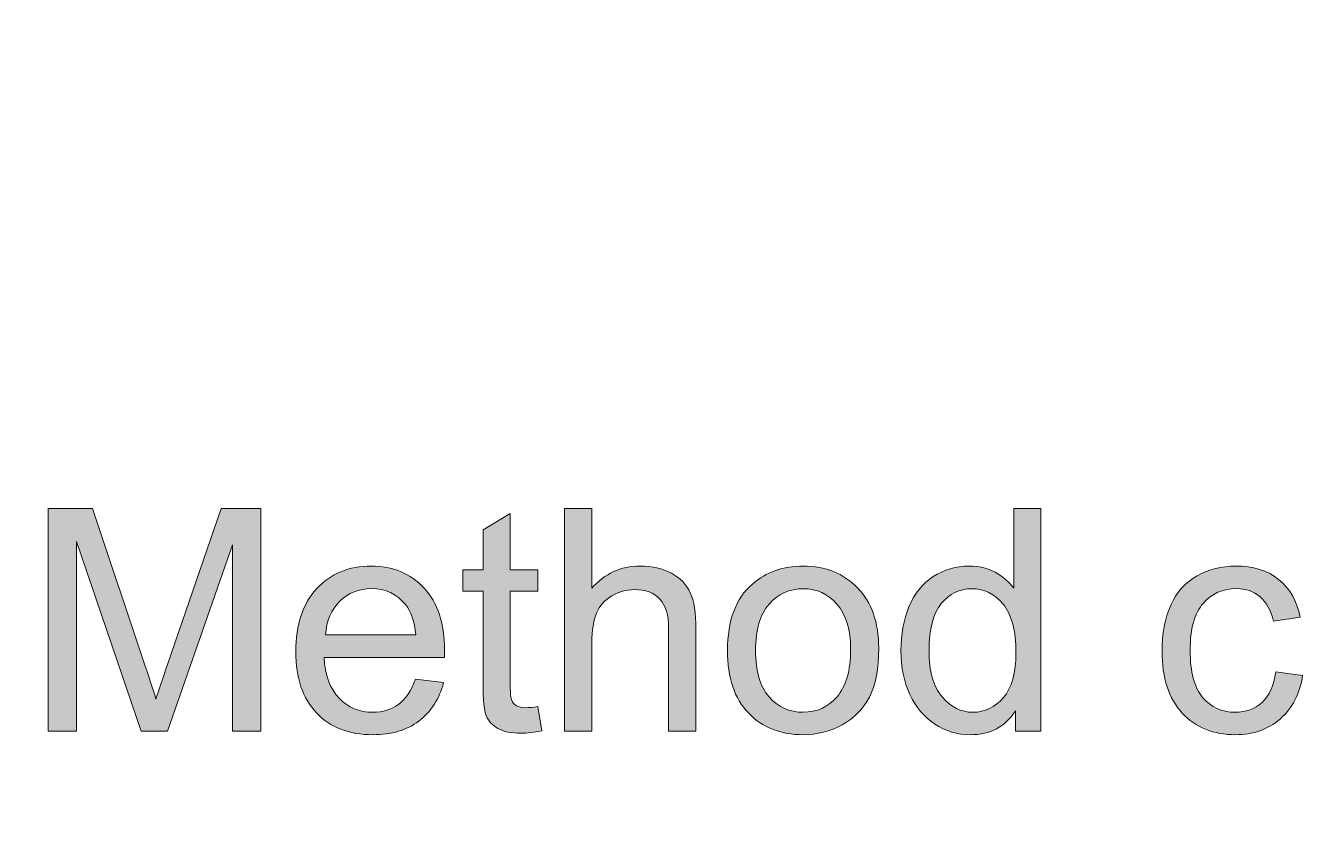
# Model space of a CAD drawing. Header units: inches. Extents: x -17.6 to 82.3, y -15.1 to 23.2.
# Drawn here: x 78.553 to 79.354, y -4.353 to -3.853 of the extents above; entities that cross this region are included whole.
import ezdxf

# ---------------------------------------------------------------- set-up
doc = ezdxf.new("R2010")
doc.units = ezdxf.units.IN
doc.header["$MEASUREMENT"] = 0
doc.layers.get('0').update_dxf_attribs({"lineweight": 0})
doc.layers.add('G-ANNO-TTLB', color=7, linetype='Continuous', lineweight=0)

# ---------------------------------------------------------------- blocks, each defined once
blk = doc.blocks.new('Block_3')
at = {"true_color": 0x000000, "transparency": 33554687}
h = blk.add_hatch(color=18, dxfattribs=at)
h.dxf.hatch_style = 2
edge = h.paths.add_edge_path()
edge.add_spline(control_points=[(78.56722, -4.29378), (78.56722, -4.29378), (78.56722, -4.1546), (78.56722, -4.1546), (78.56722, -4.1546), (78.59494, -4.1546), (78.59494, -4.1546), (78.59494, -4.1546), (78.6279, -4.25315), (78.6279, -4.25315), (78.63094, -4.26233), (78.63315, -4.26919), (78.63455, -4.27375), (78.63612, -4.26869), (78.63859, -4.26124), (78.64195, -4.25144), (78.64195, -4.25144), (78.67527, -4.1546), (78.67527, -4.1546), (78.67527, -4.1546), (78.70006, -4.1546), (78.70006, -4.1546), (78.70006, -4.1546), (78.70006, -4.29378), (78.70006, -4.29378), (78.70006, -4.29378), (78.68229, -4.29378), (78.68229, -4.29378), (78.68229, -4.29378), (78.68229, -4.17729), (78.68229, -4.17729), (78.68229, -4.17729), (78.64185, -4.29378), (78.64185, -4.29378), (78.64185, -4.29378), (78.62524, -4.29378), (78.62524, -4.29378), (78.62524, -4.29378), (78.58499, -4.17529), (78.58499, -4.17529), (78.58499, -4.17529), (78.58499, -4.29378), (78.58499, -4.29378), (78.58499, -4.29378), (78.56722, -4.29378), (78.56722, -4.29378)], knot_values=[0, 0, 0, 0, 1, 1, 1, 2, 2, 2, 3, 3, 3, 4, 4, 4, 5, 5, 5, 6, 6, 6, 7, 7, 7, 8, 8, 8, 9, 9, 9, 10, 10, 10, 11, 11, 11, 12, 12, 12, 13, 13, 13, 14, 14, 14, 15, 15, 15, 15], degree=3, periodic=0)
h = blk.add_hatch(color=18, dxfattribs=at)
h.dxf.hatch_style = 2
edge = h.paths.add_edge_path()
edge.add_spline(control_points=[(78.87305, -4.2785), (78.87305, -4.2785), (78.87552, -4.29359), (78.87552, -4.29359), (78.8707, -4.29461), (78.8664, -4.29511), (78.8626, -4.29511), (78.85639, -4.29511), (78.85159, -4.29414), (78.84817, -4.29217), (78.84475, -4.2902), (78.84234, -4.28762), (78.84096, -4.28442), (78.83956, -4.28124), (78.83887, -4.27451), (78.83887, -4.26426), (78.83887, -4.26426), (78.83887, -4.20624), (78.83887, -4.20624), (78.83887, -4.20624), (78.82633, -4.20624), (78.82633, -4.20624), (78.82633, -4.20624), (78.82633, -4.19295), (78.82633, -4.19295), (78.82633, -4.19295), (78.83887, -4.19295), (78.83887, -4.19295), (78.83887, -4.19295), (78.83887, -4.16798), (78.83887, -4.16798), (78.83887, -4.16798), (78.85585, -4.15773), (78.85585, -4.15773), (78.85585, -4.15773), (78.85585, -4.19295), (78.85585, -4.19295), (78.85585, -4.19295), (78.87305, -4.19295), (78.87305, -4.19295), (78.87305, -4.19295), (78.87305, -4.20624), (78.87305, -4.20624), (78.87305, -4.20624), (78.85585, -4.20624), (78.85585, -4.20624), (78.85585, -4.20624), (78.85585, -4.2652), (78.85585, -4.2652), (78.85585, -4.27007), (78.85615, -4.27321), (78.85676, -4.2746), (78.85737, -4.276), (78.85834, -4.2771), (78.8597, -4.27793), (78.86106, -4.27875), (78.86301, -4.27916), (78.86553, -4.27916), (78.86743, -4.27916), (78.86994, -4.27894), (78.87305, -4.2785)], knot_values=[0, 0, 0, 0, 1, 1, 1, 2, 2, 2, 3, 3, 3, 4, 4, 4, 5, 5, 5, 6, 6, 6, 7, 7, 7, 8, 8, 8, 9, 9, 9, 10, 10, 10, 11, 11, 11, 12, 12, 12, 13, 13, 13, 14, 14, 14, 15, 15, 15, 16, 16, 16, 17, 17, 17, 18, 18, 18, 19, 19, 19, 20, 20, 20, 20], degree=3, periodic=0)
h = blk.add_hatch(color=18, dxfattribs=at)
h.dxf.hatch_style = 2
edge = h.paths.add_edge_path()
edge.add_spline(control_points=[(78.88976, -4.29378), (78.88976, -4.29378), (78.88976, -4.1546), (78.88976, -4.1546), (78.88976, -4.1546), (78.90685, -4.1546), (78.90685, -4.1546), (78.90685, -4.1546), (78.90685, -4.20454), (78.90685, -4.20454), (78.91482, -4.1953), (78.92489, -4.19067), (78.93704, -4.19067), (78.9445, -4.19067), (78.95098, -4.19214), (78.95649, -4.1951), (78.962, -4.19803), (78.96594, -4.20209), (78.96832, -4.20729), (78.97069, -4.21248), (78.97187, -4.22001), (78.97187, -4.22989), (78.97187, -4.22989), (78.97187, -4.29378), (78.97187, -4.29378), (78.97187, -4.29378), (78.95478, -4.29378), (78.95478, -4.29378), (78.95478, -4.29378), (78.95478, -4.22989), (78.95478, -4.22989), (78.95478, -4.22134), (78.95294, -4.21512), (78.94923, -4.21124), (78.94553, -4.20733), (78.94029, -4.20539), (78.93351, -4.20539), (78.92845, -4.20539), (78.92369, -4.20671), (78.91923, -4.20934), (78.91477, -4.21195), (78.91159, -4.21552), (78.9097, -4.22001), (78.9078, -4.2245), (78.90685, -4.23071), (78.90685, -4.23862), (78.90685, -4.23862), (78.90685, -4.29378), (78.90685, -4.29378), (78.90685, -4.29378), (78.88976, -4.29378), (78.88976, -4.29378)], knot_values=[0, 0, 0, 0, 1, 1, 1, 2, 2, 2, 3, 3, 3, 4, 4, 4, 5, 5, 5, 6, 6, 6, 7, 7, 7, 8, 8, 8, 9, 9, 9, 10, 10, 10, 11, 11, 11, 12, 12, 12, 13, 13, 13, 14, 14, 14, 15, 15, 15, 16, 16, 16, 17, 17, 17, 17], degree=3, periodic=0)
h = blk.add_hatch(color=18, dxfattribs=at)
h.dxf.hatch_style = 2
edge = h.paths.add_edge_path()
edge.add_spline(control_points=[(79.11743, -4.24346), (79.11743, -4.25637), (79.12014, -4.26603), (79.1256, -4.27242), (79.13104, -4.27881), (79.13745, -4.28201), (79.14486, -4.28201), (79.15233, -4.28201), (79.15868, -4.27896), (79.1639, -4.27284), (79.16912, -4.26674), (79.17174, -4.25742), (79.17174, -4.24489), (79.17174, -4.23109), (79.16908, -4.22096), (79.16376, -4.2145), (79.15845, -4.20805), (79.15188, -4.20482), (79.1441, -4.20482), (79.1365, -4.20482), (79.13015, -4.20793), (79.12507, -4.21412), (79.11998, -4.22032), (79.11743, -4.2301), (79.11743, -4.24346)], knot_values=[0, 0, 0, 0, 1, 1, 1, 2, 2, 2, 3, 3, 3, 4, 4, 4, 5, 5, 5, 6, 6, 6, 7, 7, 7, 8, 8, 8, 8], degree=3, periodic=0)
edge = h.paths.add_edge_path()
edge.add_spline(control_points=[(79.17144, -4.29378), (79.17144, -4.29378), (79.17144, -4.28106), (79.17144, -4.28106), (79.16505, -4.29106), (79.15565, -4.29606), (79.14326, -4.29606), (79.13521, -4.29606), (79.12782, -4.29385), (79.12108, -4.28942), (79.11434, -4.28498), (79.10912, -4.2788), (79.10541, -4.27086), (79.10171, -4.26291), (79.09985, -4.25378), (79.09985, -4.24346), (79.09985, -4.2334), (79.10154, -4.22427), (79.1049, -4.21606), (79.10825, -4.20787), (79.11328, -4.20159), (79.11998, -4.19722), (79.1267, -4.19286), (79.1342, -4.19067), (79.1425, -4.19067), (79.14857, -4.19067), (79.15397, -4.19195), (79.15872, -4.19453), (79.16347, -4.19708), (79.16733, -4.20043), (79.1703, -4.20454), (79.1703, -4.20454), (79.1703, -4.1546), (79.1703, -4.1546), (79.1703, -4.1546), (79.18731, -4.1546), (79.18731, -4.1546), (79.18731, -4.1546), (79.18731, -4.29378), (79.18731, -4.29378), (79.18731, -4.29378), (79.17144, -4.29378), (79.17144, -4.29378)], knot_values=[0, 0, 0, 0, 1, 1, 1, 2, 2, 2, 3, 3, 3, 4, 4, 4, 5, 5, 5, 6, 6, 6, 7, 7, 7, 8, 8, 8, 9, 9, 9, 10, 10, 10, 11, 11, 11, 12, 12, 12, 13, 13, 13, 14, 14, 14, 14], degree=3, periodic=0)
h = blk.add_hatch(color=18, dxfattribs=at)
h.dxf.hatch_style = 2
edge = h.paths.add_edge_path()
edge.add_spline(control_points=[(78.74051, -4.23368), (78.74051, -4.23368), (78.79679, -4.23368), (78.79679, -4.23368), (78.79603, -4.22521), (78.79389, -4.21884), (78.79034, -4.2146), (78.7849, -4.20802), (78.77785, -4.20473), (78.76918, -4.20473), (78.76133, -4.20473), (78.75472, -4.20736), (78.74938, -4.21261), (78.74403, -4.21785), (78.74108, -4.22488), (78.74051, -4.23368)], knot_values=[0, 0, 0, 0, 1, 1, 1, 2, 2, 2, 3, 3, 3, 4, 4, 4, 5, 5, 5, 5], degree=3, periodic=0)
edge = h.paths.add_edge_path()
edge.add_spline(control_points=[(78.7966, -4.26131), (78.7966, -4.26131), (78.81426, -4.2635), (78.81426, -4.2635), (78.81148, -4.27382), (78.80633, -4.28182), (78.7988, -4.28752), (78.79126, -4.29321), (78.78164, -4.29606), (78.76994, -4.29606), (78.75518, -4.29606), (78.74349, -4.29152), (78.73485, -4.28244), (78.72621, -4.27336), (78.7219, -4.26062), (78.7219, -4.24422), (78.7219, -4.22725), (78.72626, -4.2141), (78.735, -4.20473), (78.74373, -4.19535), (78.75506, -4.19067), (78.76899, -4.19067), (78.78247, -4.19067), (78.79348, -4.19526), (78.80203, -4.20444), (78.81057, -4.21362), (78.81483, -4.22654), (78.81483, -4.24318), (78.81483, -4.24419), (78.81481, -4.24571), (78.81475, -4.24773), (78.81475, -4.24773), (78.73956, -4.24773), (78.73956, -4.24773), (78.74018, -4.25882), (78.74331, -4.26729), (78.74894, -4.27318), (78.75458, -4.27907), (78.76161, -4.28201), (78.77002, -4.28201), (78.77629, -4.28201), (78.78164, -4.28037), (78.78608, -4.27707), (78.7905, -4.27378), (78.79401, -4.26853), (78.7966, -4.26131)], knot_values=[0, 0, 0, 0, 1, 1, 1, 2, 2, 2, 3, 3, 3, 4, 4, 4, 5, 5, 5, 6, 6, 6, 7, 7, 7, 8, 8, 8, 9, 9, 9, 10, 10, 10, 11, 11, 11, 12, 12, 12, 13, 13, 13, 14, 14, 14, 15, 15, 15, 15], degree=3, periodic=0)
h = blk.add_hatch(color=18, dxfattribs=at)
h.dxf.hatch_style = 2
edge = h.paths.add_edge_path()
edge.add_spline(control_points=[(79.00909, -4.24337), (79.00909, -4.25628), (79.01191, -4.26595), (79.01755, -4.27238), (79.02318, -4.2788), (79.03027, -4.28201), (79.03882, -4.28201), (79.0473, -4.28201), (79.05435, -4.27878), (79.05998, -4.27233), (79.06562, -4.26587), (79.06844, -4.25602), (79.06844, -4.2428), (79.06844, -4.23033), (79.06559, -4.22088), (79.05994, -4.21446), (79.05428, -4.20803), (79.04723, -4.20482), (79.03882, -4.20482), (79.03027, -4.20482), (79.02318, -4.20802), (79.01755, -4.21441), (79.01191, -4.2208), (79.00909, -4.23046), (79.00909, -4.24337)], knot_values=[0, 0, 0, 0, 1, 1, 1, 2, 2, 2, 3, 3, 3, 4, 4, 4, 5, 5, 5, 6, 6, 6, 7, 7, 7, 8, 8, 8, 8], degree=3, periodic=0)
edge = h.paths.add_edge_path()
edge.add_spline(control_points=[(78.99154, -4.24337), (78.99154, -4.22469), (78.99672, -4.21087), (79.00711, -4.20188), (79.01577, -4.1944), (79.02634, -4.19067), (79.03882, -4.19067), (79.05268, -4.19067), (79.06401, -4.19522), (79.07281, -4.20429), (79.0816, -4.21338), (79.08599, -4.22593), (79.08599, -4.24194), (79.08599, -4.25492), (79.08405, -4.26512), (79.08016, -4.27257), (79.07627, -4.28), (79.07061, -4.28578), (79.06316, -4.28989), (79.05572, -4.294), (79.04761, -4.29606), (79.03882, -4.29606), (79.0247, -4.29606), (79.01329, -4.29153), (79.00458, -4.28248), (78.99588, -4.27344), (78.99154, -4.26039), (78.99154, -4.24337)], knot_values=[0, 0, 0, 0, 1, 1, 1, 2, 2, 2, 3, 3, 3, 4, 4, 4, 5, 5, 5, 6, 6, 6, 7, 7, 7, 8, 8, 8, 9, 9, 9, 9], degree=3, periodic=0)
h = blk.add_hatch(color=18, dxfattribs=at)
h.dxf.hatch_style = 2
edge = h.paths.add_edge_path()
edge.add_spline(control_points=[(79.33398, -4.25685), (79.33398, -4.25685), (79.3508, -4.25903), (79.3508, -4.25903), (79.34896, -4.27062), (79.34427, -4.27968), (79.3367, -4.28624), (79.32913, -4.29278), (79.31985, -4.29606), (79.30884, -4.29606), (79.29503, -4.29606), (79.28394, -4.29156), (79.27555, -4.28252), (79.26717, -4.27352), (79.26297, -4.26058), (79.26297, -4.24375), (79.26297, -4.23286), (79.26478, -4.22333), (79.26839, -4.21517), (79.272, -4.207), (79.27748, -4.20087), (79.28486, -4.1968), (79.29224, -4.19271), (79.30025, -4.19067), (79.30892, -4.19067), (79.31988, -4.19067), (79.32883, -4.19344), (79.3358, -4.19897), (79.34276, -4.20452), (79.34722, -4.21239), (79.34918, -4.22257), (79.34918, -4.22257), (79.33257, -4.22514), (79.33257, -4.22514), (79.33099, -4.21837), (79.32818, -4.21327), (79.32416, -4.20985), (79.32015, -4.20643), (79.31529, -4.20473), (79.3096, -4.20473), (79.30098, -4.20473), (79.29399, -4.20782), (79.2886, -4.21398), (79.28323, -4.22016), (79.28054, -4.22991), (79.28054, -4.24327), (79.28054, -4.25682), (79.28314, -4.26666), (79.28833, -4.2728), (79.29351, -4.27894), (79.30029, -4.28201), (79.30865, -4.28201), (79.31535, -4.28201), (79.32095, -4.27995), (79.32544, -4.27584), (79.32994, -4.27173), (79.33279, -4.26539), (79.33398, -4.25685)], knot_values=[0, 0, 0, 0, 1, 1, 1, 2, 2, 2, 3, 3, 3, 4, 4, 4, 5, 5, 5, 6, 6, 6, 7, 7, 7, 8, 8, 8, 9, 9, 9, 10, 10, 10, 11, 11, 11, 12, 12, 12, 13, 13, 13, 14, 14, 14, 15, 15, 15, 16, 16, 16, 17, 17, 17, 18, 18, 18, 19, 19, 19, 19], degree=3, periodic=0)
for points, knots in [([(78.56722, -4.29378), (78.56722, -4.29378), (78.56722, -4.1546), (78.56722, -4.1546), (78.56722, -4.1546), (78.59494, -4.1546), (78.59494, -4.1546), (78.59494, -4.1546), (78.6279, -4.25315), (78.6279, -4.25315), (78.63094, -4.26233), (78.63315, -4.26919), (78.63455, -4.27375), (78.63612, -4.26869), (78.63859, -4.26124), (78.64195, -4.25144), (78.64195, -4.25144), (78.67527, -4.1546), (78.67527, -4.1546), (78.67527, -4.1546), (78.70006, -4.1546), (78.70006, -4.1546), (78.70006, -4.1546), (78.70006, -4.29378), (78.70006, -4.29378), (78.70006, -4.29378), (78.68229, -4.29378), (78.68229, -4.29378), (78.68229, -4.29378), (78.68229, -4.17729), (78.68229, -4.17729), (78.68229, -4.17729), (78.64185, -4.29378), (78.64185, -4.29378), (78.64185, -4.29378), (78.62524, -4.29378), (78.62524, -4.29378), (78.62524, -4.29378), (78.58499, -4.17529), (78.58499, -4.17529), (78.58499, -4.17529), (78.58499, -4.29378), (78.58499, -4.29378), (78.58499, -4.29378), (78.56722, -4.29378), (78.56722, -4.29378)], [0, 0, 0, 0, 1, 1, 1, 2, 2, 2, 3, 3, 3, 4, 4, 4, 5, 5, 5, 6, 6, 6, 7, 7, 7, 8, 8, 8, 9, 9, 9, 10, 10, 10, 11, 11, 11, 12, 12, 12, 13, 13, 13, 14, 14, 14, 15, 15, 15, 15]), ([(78.87305, -4.2785), (78.87305, -4.2785), (78.87552, -4.29359), (78.87552, -4.29359), (78.8707, -4.29461), (78.8664, -4.29511), (78.8626, -4.29511), (78.85639, -4.29511), (78.85159, -4.29414), (78.84817, -4.29217), (78.84475, -4.2902), (78.84234, -4.28762), (78.84096, -4.28442), (78.83956, -4.28124), (78.83887, -4.27451), (78.83887, -4.26426), (78.83887, -4.26426), (78.83887, -4.20624), (78.83887, -4.20624), (78.83887, -4.20624), (78.82633, -4.20624), (78.82633, -4.20624), (78.82633, -4.20624), (78.82633, -4.19295), (78.82633, -4.19295), (78.82633, -4.19295), (78.83887, -4.19295), (78.83887, -4.19295), (78.83887, -4.19295), (78.83887, -4.16798), (78.83887, -4.16798), (78.83887, -4.16798), (78.85585, -4.15773), (78.85585, -4.15773), (78.85585, -4.15773), (78.85585, -4.19295), (78.85585, -4.19295), (78.85585, -4.19295), (78.87305, -4.19295), (78.87305, -4.19295), (78.87305, -4.19295), (78.87305, -4.20624), (78.87305, -4.20624), (78.87305, -4.20624), (78.85585, -4.20624), (78.85585, -4.20624), (78.85585, -4.20624), (78.85585, -4.2652), (78.85585, -4.2652), (78.85585, -4.27007), (78.85615, -4.27321), (78.85676, -4.2746), (78.85737, -4.276), (78.85834, -4.2771), (78.8597, -4.27793), (78.86106, -4.27875), (78.86301, -4.27916), (78.86553, -4.27916), (78.86743, -4.27916), (78.86994, -4.27894), (78.87305, -4.2785)], [0, 0, 0, 0, 1, 1, 1, 2, 2, 2, 3, 3, 3, 4, 4, 4, 5, 5, 5, 6, 6, 6, 7, 7, 7, 8, 8, 8, 9, 9, 9, 10, 10, 10, 11, 11, 11, 12, 12, 12, 13, 13, 13, 14, 14, 14, 15, 15, 15, 16, 16, 16, 17, 17, 17, 18, 18, 18, 19, 19, 19, 20, 20, 20, 20]), ([(78.88976, -4.29378), (78.88976, -4.29378), (78.88976, -4.1546), (78.88976, -4.1546), (78.88976, -4.1546), (78.90685, -4.1546), (78.90685, -4.1546), (78.90685, -4.1546), (78.90685, -4.20454), (78.90685, -4.20454), (78.91482, -4.1953), (78.92489, -4.19067), (78.93704, -4.19067), (78.9445, -4.19067), (78.95098, -4.19214), (78.95649, -4.1951), (78.962, -4.19803), (78.96594, -4.20209), (78.96832, -4.20729), (78.97069, -4.21248), (78.97187, -4.22001), (78.97187, -4.22989), (78.97187, -4.22989), (78.97187, -4.29378), (78.97187, -4.29378), (78.97187, -4.29378), (78.95478, -4.29378), (78.95478, -4.29378), (78.95478, -4.29378), (78.95478, -4.22989), (78.95478, -4.22989), (78.95478, -4.22134), (78.95294, -4.21512), (78.94923, -4.21124), (78.94553, -4.20733), (78.94029, -4.20539), (78.93351, -4.20539), (78.92845, -4.20539), (78.92369, -4.20671), (78.91923, -4.20934), (78.91477, -4.21195), (78.91159, -4.21552), (78.9097, -4.22001), (78.9078, -4.2245), (78.90685, -4.23071), (78.90685, -4.23862), (78.90685, -4.23862), (78.90685, -4.29378), (78.90685, -4.29378), (78.90685, -4.29378), (78.88976, -4.29378), (78.88976, -4.29378)], [0, 0, 0, 0, 1, 1, 1, 2, 2, 2, 3, 3, 3, 4, 4, 4, 5, 5, 5, 6, 6, 6, 7, 7, 7, 8, 8, 8, 9, 9, 9, 10, 10, 10, 11, 11, 11, 12, 12, 12, 13, 13, 13, 14, 14, 14, 15, 15, 15, 16, 16, 16, 17, 17, 17, 17]), ([(79.17144, -4.29378), (79.17144, -4.29378), (79.17144, -4.28106), (79.17144, -4.28106), (79.16505, -4.29106), (79.15565, -4.29606), (79.14326, -4.29606), (79.13521, -4.29606), (79.12782, -4.29385), (79.12108, -4.28942), (79.11434, -4.28498), (79.10912, -4.2788), (79.10541, -4.27086), (79.10171, -4.26291), (79.09985, -4.25378), (79.09985, -4.24346), (79.09985, -4.2334), (79.10154, -4.22427), (79.1049, -4.21606), (79.10825, -4.20787), (79.11328, -4.20159), (79.11998, -4.19722), (79.1267, -4.19286), (79.1342, -4.19067), (79.1425, -4.19067), (79.14857, -4.19067), (79.15397, -4.19195), (79.15872, -4.19453), (79.16347, -4.19708), (79.16733, -4.20043), (79.1703, -4.20454), (79.1703, -4.20454), (79.1703, -4.1546), (79.1703, -4.1546), (79.1703, -4.1546), (79.18731, -4.1546), (79.18731, -4.1546), (79.18731, -4.1546), (79.18731, -4.29378), (79.18731, -4.29378), (79.18731, -4.29378), (79.17144, -4.29378), (79.17144, -4.29378)], [0, 0, 0, 0, 1, 1, 1, 2, 2, 2, 3, 3, 3, 4, 4, 4, 5, 5, 5, 6, 6, 6, 7, 7, 7, 8, 8, 8, 9, 9, 9, 10, 10, 10, 11, 11, 11, 12, 12, 12, 13, 13, 13, 14, 14, 14, 14]), ([(78.7966, -4.26131), (78.7966, -4.26131), (78.81426, -4.2635), (78.81426, -4.2635), (78.81148, -4.27382), (78.80633, -4.28182), (78.7988, -4.28752), (78.79126, -4.29321), (78.78164, -4.29606), (78.76994, -4.29606), (78.75518, -4.29606), (78.74349, -4.29152), (78.73485, -4.28244), (78.72621, -4.27336), (78.7219, -4.26062), (78.7219, -4.24422), (78.7219, -4.22725), (78.72626, -4.2141), (78.735, -4.20473), (78.74373, -4.19535), (78.75506, -4.19067), (78.76899, -4.19067), (78.78247, -4.19067), (78.79348, -4.19526), (78.80203, -4.20444), (78.81057, -4.21362), (78.81483, -4.22654), (78.81483, -4.24318), (78.81483, -4.24419), (78.81481, -4.24571), (78.81475, -4.24773), (78.81475, -4.24773), (78.73956, -4.24773), (78.73956, -4.24773), (78.74018, -4.25882), (78.74331, -4.26729), (78.74894, -4.27318), (78.75458, -4.27907), (78.76161, -4.28201), (78.77002, -4.28201), (78.77629, -4.28201), (78.78164, -4.28037), (78.78608, -4.27707), (78.7905, -4.27378), (78.79401, -4.26853), (78.7966, -4.26131)], [0, 0, 0, 0, 1, 1, 1, 2, 2, 2, 3, 3, 3, 4, 4, 4, 5, 5, 5, 6, 6, 6, 7, 7, 7, 8, 8, 8, 9, 9, 9, 10, 10, 10, 11, 11, 11, 12, 12, 12, 13, 13, 13, 14, 14, 14, 15, 15, 15, 15]), ([(78.99154, -4.24337), (78.99154, -4.22469), (78.99672, -4.21087), (79.00711, -4.20188), (79.01577, -4.1944), (79.02634, -4.19067), (79.03882, -4.19067), (79.05268, -4.19067), (79.06401, -4.19522), (79.07281, -4.20429), (79.0816, -4.21338), (79.08599, -4.22593), (79.08599, -4.24194), (79.08599, -4.25492), (79.08405, -4.26512), (79.08016, -4.27257), (79.07627, -4.28), (79.07061, -4.28578), (79.06316, -4.28989), (79.05572, -4.294), (79.04761, -4.29606), (79.03882, -4.29606), (79.0247, -4.29606), (79.01329, -4.29153), (79.00458, -4.28248), (78.99588, -4.27344), (78.99154, -4.26039), (78.99154, -4.24337)], [0, 0, 0, 0, 1, 1, 1, 2, 2, 2, 3, 3, 3, 4, 4, 4, 5, 5, 5, 6, 6, 6, 7, 7, 7, 8, 8, 8, 9, 9, 9, 9]), ([(79.33398, -4.25685), (79.33398, -4.25685), (79.3508, -4.25903), (79.3508, -4.25903), (79.34896, -4.27062), (79.34427, -4.27968), (79.3367, -4.28624), (79.32913, -4.29278), (79.31985, -4.29606), (79.30884, -4.29606), (79.29503, -4.29606), (79.28394, -4.29156), (79.27555, -4.28252), (79.26717, -4.27352), (79.26297, -4.26058), (79.26297, -4.24375), (79.26297, -4.23286), (79.26478, -4.22333), (79.26839, -4.21517), (79.272, -4.207), (79.27748, -4.20087), (79.28486, -4.1968), (79.29224, -4.19271), (79.30025, -4.19067), (79.30892, -4.19067), (79.31988, -4.19067), (79.32883, -4.19344), (79.3358, -4.19897), (79.34276, -4.20452), (79.34722, -4.21239), (79.34918, -4.22257), (79.34918, -4.22257), (79.33257, -4.22514), (79.33257, -4.22514), (79.33099, -4.21837), (79.32818, -4.21327), (79.32416, -4.20985), (79.32015, -4.20643), (79.31529, -4.20473), (79.3096, -4.20473), (79.30098, -4.20473), (79.29399, -4.20782), (79.2886, -4.21398), (79.28323, -4.22016), (79.28054, -4.22991), (79.28054, -4.24327), (79.28054, -4.25682), (79.28314, -4.26666), (79.28833, -4.2728), (79.29351, -4.27894), (79.30029, -4.28201), (79.30865, -4.28201), (79.31535, -4.28201), (79.32095, -4.27995), (79.32544, -4.27584), (79.32994, -4.27173), (79.33279, -4.26539), (79.33398, -4.25685)], [0, 0, 0, 0, 1, 1, 1, 2, 2, 2, 3, 3, 3, 4, 4, 4, 5, 5, 5, 6, 6, 6, 7, 7, 7, 8, 8, 8, 9, 9, 9, 10, 10, 10, 11, 11, 11, 12, 12, 12, 13, 13, 13, 14, 14, 14, 15, 15, 15, 16, 16, 16, 17, 17, 17, 18, 18, 18, 19, 19, 19, 19]), ([(78.74051, -4.23368), (78.74051, -4.23368), (78.79679, -4.23368), (78.79679, -4.23368), (78.79603, -4.22521), (78.79389, -4.21884), (78.79034, -4.2146), (78.7849, -4.20802), (78.77785, -4.20473), (78.76918, -4.20473), (78.76133, -4.20473), (78.75472, -4.20736), (78.74938, -4.21261), (78.74403, -4.21785), (78.74108, -4.22488), (78.74051, -4.23368)], [0, 0, 0, 0, 1, 1, 1, 2, 2, 2, 3, 3, 3, 4, 4, 4, 5, 5, 5, 5]), ([(79.00909, -4.24337), (79.00909, -4.25628), (79.01191, -4.26595), (79.01755, -4.27238), (79.02318, -4.2788), (79.03027, -4.28201), (79.03882, -4.28201), (79.0473, -4.28201), (79.05435, -4.27878), (79.05998, -4.27233), (79.06562, -4.26587), (79.06844, -4.25602), (79.06844, -4.2428), (79.06844, -4.23033), (79.06559, -4.22088), (79.05994, -4.21446), (79.05428, -4.20803), (79.04723, -4.20482), (79.03882, -4.20482), (79.03027, -4.20482), (79.02318, -4.20802), (79.01755, -4.21441), (79.01191, -4.2208), (79.00909, -4.23046), (79.00909, -4.24337)], [0, 0, 0, 0, 1, 1, 1, 2, 2, 2, 3, 3, 3, 4, 4, 4, 5, 5, 5, 6, 6, 6, 7, 7, 7, 8, 8, 8, 8]), ([(79.11743, -4.24346), (79.11743, -4.25637), (79.12014, -4.26603), (79.1256, -4.27242), (79.13104, -4.27881), (79.13745, -4.28201), (79.14486, -4.28201), (79.15233, -4.28201), (79.15868, -4.27896), (79.1639, -4.27284), (79.16912, -4.26674), (79.17174, -4.25742), (79.17174, -4.24489), (79.17174, -4.23109), (79.16908, -4.22096), (79.16376, -4.2145), (79.15845, -4.20805), (79.15188, -4.20482), (79.1441, -4.20482), (79.1365, -4.20482), (79.13015, -4.20793), (79.12507, -4.21412), (79.11998, -4.22032), (79.11743, -4.2301), (79.11743, -4.24346)], [0, 0, 0, 0, 1, 1, 1, 2, 2, 2, 3, 3, 3, 4, 4, 4, 5, 5, 5, 6, 6, 6, 7, 7, 7, 8, 8, 8, 8])]:
    blk.add_open_spline(points, degree=3, knots=knots)
blk = doc.blocks.new('Block_2')
blk.add_blockref('Block_3', (0, 0))

msp = doc.modelspace()

# ---------------------------------------------------------------- hatches: boundary and pattern name
at = {"layer": 'G-ANNO-TTLB', "true_color": 0xff00ff, "transparency": 33554687}
h = msp.add_hatch(color=6, dxfattribs=at)
edge = h.paths.add_edge_path()
edge.add_spline(control_points=[(82.33927, 23.06401), (82.33927, 23.06401), (82.33927, -11.06099), (82.33927, -11.06099), (82.33927, -11.06099), (78.15227, -11.06099), (78.15227, -11.06099), (78.15227, -11.06099), (78.15227, 23.06401), (78.15227, 23.06401), (78.15227, 23.06401), (82.33927, 23.06401), (82.33927, 23.06401)], knot_values=[0, 0, 0, 0, 1, 1, 1, 2, 2, 2, 3, 3, 3, 4, 4, 4, 4], degree=3, periodic=0)
edge = h.paths.add_edge_path()
edge.add_spline(control_points=[(82.21427, 22.93901), (82.21427, 22.93901), (78.27727, 22.93901), (78.27727, 22.93901), (78.27727, 22.93901), (78.27727, -10.93599), (78.27727, -10.93599), (78.27727, -10.93599), (82.21427, -10.93599), (82.21427, -10.93599), (82.21427, -10.93599), (82.21427, 22.93901), (82.21427, 22.93901)], knot_values=[0, 0, 0, 0, 1, 1, 1, 2, 2, 2, 3, 3, 3, 4, 4, 4, 4], degree=3, periodic=0)
edge.add_line((82.21427, 22.93901), (82.21427, 22.93901))

# ---------------------------------------------------------------- linework, layer by layer
at = {"layer": 'G-ANNO-TTLB'}
for points in [[(82.33927, 23.06401), (82.33927, 23.06401), (82.33927, -11.06099), (82.33927, -11.06099), (82.33927, -11.06099), (78.15227, -11.06099), (78.15227, -11.06099), (78.15227, -11.06099), (78.15227, 23.06401), (78.15227, 23.06401), (78.15227, 23.06401), (82.33927, 23.06401), (82.33927, 23.06401)], [(82.21427, 22.93901), (82.21427, 22.93901), (78.27727, 22.93901), (78.27727, 22.93901), (78.27727, 22.93901), (78.27727, -10.93599), (78.27727, -10.93599), (78.27727, -10.93599), (82.21427, -10.93599), (82.21427, -10.93599), (82.21427, -10.93599), (82.21427, 22.93901), (82.21427, 22.93901)]]:
    msp.add_open_spline(points, degree=3, knots=[0, 0, 0, 0, 1, 1, 1, 2, 2, 2, 3, 3, 3, 4, 4, 4, 4], dxfattribs=at)

# ---------------------------------------------------------------- block references
msp.add_blockref('Block_2', (0, 0))

doc.saveas('drawing.dxf')
